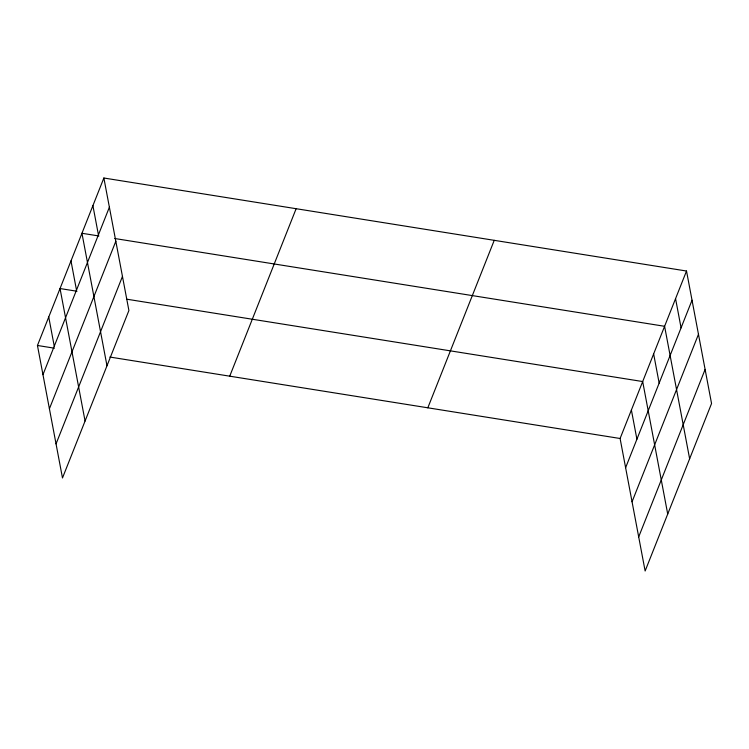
<?xml version="1.0" encoding="UTF-8"?>
<svg xmlns="http://www.w3.org/2000/svg" width="749" height="749" viewBox="0 0 749 749"><rect width="100%" height="100%" fill="white"/><g stroke="black" fill="none" stroke-linecap="round" stroke-linejoin="round"><path stroke-width="1.12" d="M103.868 178.009L128.903 310.507L62.485 477.974L37.45 345.476L103.868 178.009L686.515 271.026L711.55 403.524L645.132 570.991L620.097 438.493L686.515 271.026M42.965 374.678L109.382 207.211M49.406 408.767L115.823 241.3M56.044 443.885L122.462 276.418M229.728 376.176L296.136 208.709M427.829 407.802L494.237 240.335M625.621 467.685L692.029 300.218M632.062 501.774L698.471 334.307M638.691 536.902L705.109 369.435M98.915 235.982L81.95 233.276L106.985 365.774M114.747 238.51L664.597 326.292L689.632 458.781M76.997 291.249L60.032 288.543L85.068 421.032M126.759 299.197L642.679 381.55L667.715 514.048M37.45 345.476L54.415 348.191M109.831 357.039L620.097 438.493M675.561 298.654L681.075 327.856M653.643 353.921L659.157 383.113M631.388 410.021L636.912 439.214M92.904 205.647L98.419 234.84M70.986 260.905L76.501 290.106M48.741 317.014L54.256 346.207"/></g></svg>
